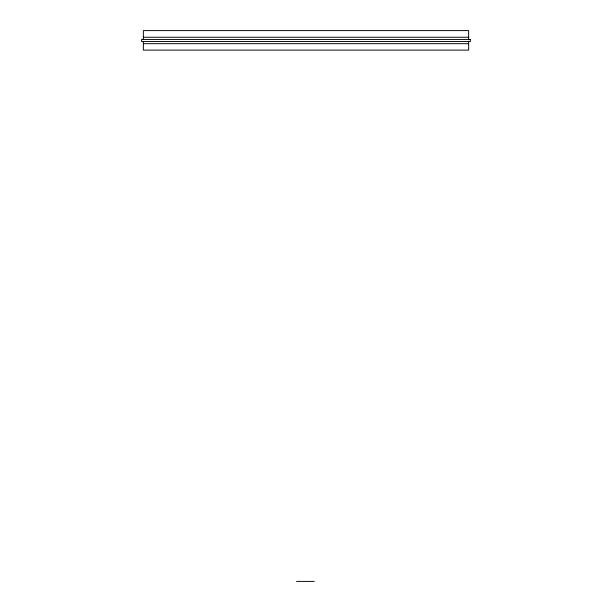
<?xml version="1.0" encoding="UTF-8"?>
<svg xmlns="http://www.w3.org/2000/svg" width="612" height="612" viewBox="0 0 612 612"><rect width="100%" height="100%" fill="white"/><g stroke="black" fill="none" stroke-linecap="round" stroke-linejoin="round"><path stroke-width="0.92" d="M143.361 37.248L468.639 37.248M143.361 43.681L468.639 43.681M296.499 581.4L314.254 581.4M468.639 39.436L468.639 30.6L143.361 30.6L143.361 39.436M468.639 41.256L468.639 50.115L143.361 50.115L143.361 41.501M470.36 39.436L141.64 39.436L141.64 41.501L470.36 41.501L470.36 39.436"/></g></svg>
